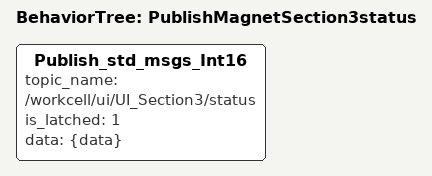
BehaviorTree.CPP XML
<BehaviorTree ID="PublishMagnetSection3status">
    <Publish_std_msgs_Int16 topic_name="/workcell/ui/UI_Section3/status" is_latched="1" data="{data}"/>
</BehaviorTree>
